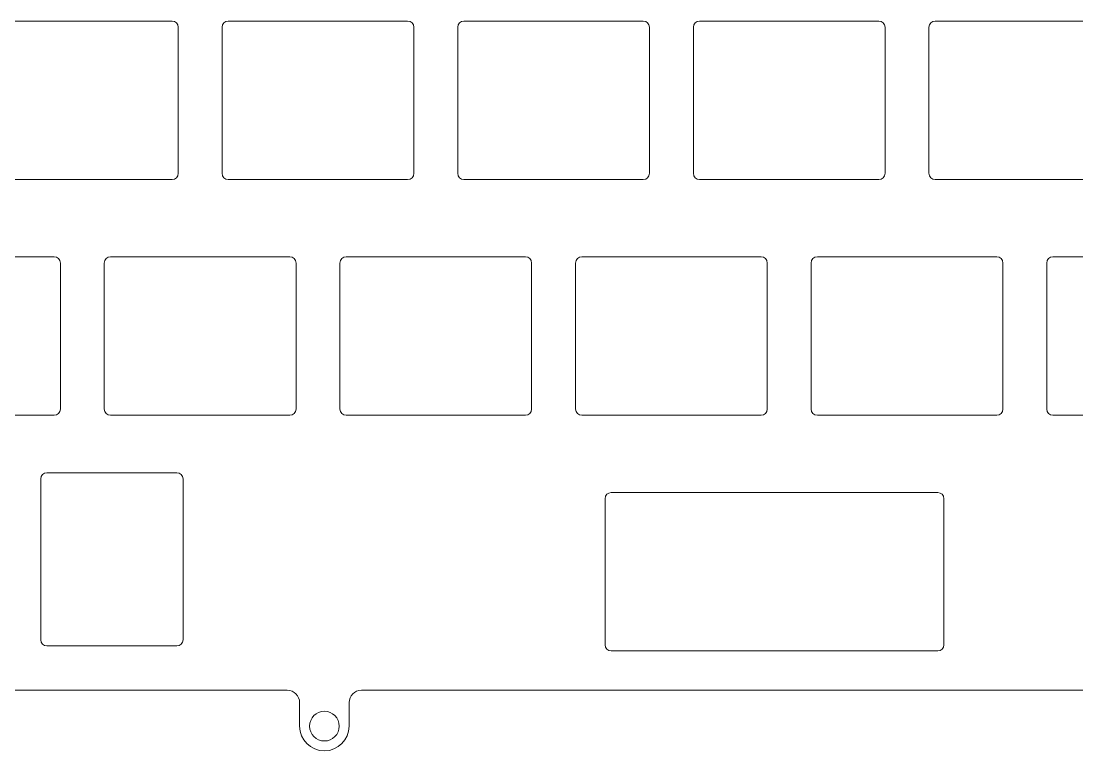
# Model space of a CAD drawing. Extents: x 132 to 481, y -549 to -243.
# Drawn here: x 209.2 to 294.5, y -372.3 to -313.3 of the extents above; entities that cross this region are included whole.
import ezdxf

# ---------------------------------------------------------------- set-up
doc = ezdxf.new("R2010")
doc.units = 0
doc.header["$MEASUREMENT"] = 0
doc.layers.add('Layer 1', color=7, linetype='Continuous')

# ---------------------------------------------------------------- blocks, each defined once
blk = doc.blocks.new('block 9')
at = {"layer": 'Layer 1', "color": 7, "lineweight": 9, "true_color": 0xffffff}
blk.add_lwpolyline([(156.675, -367.423), (230.675, -367.423)], dxfattribs=at)
blk = doc.blocks.new('block 10')
at = {"layer": 'Layer 1', "color": 7, "lineweight": 9, "true_color": 0xffffff}
blk.add_open_spline([(231.675, -368.423), (231.675, -367.87), (231.227, -367.423), (230.675, -367.423)], degree=3, dxfattribs=at)
blk = doc.blocks.new('block 11')
at = {"layer": 'Layer 1', "color": 7, "lineweight": 9, "true_color": 0xffffff}
blk.add_lwpolyline([(231.675, -368.423), (231.675, -370.323)], dxfattribs=at)
blk = doc.blocks.new('block 12')
at = {"layer": 'Layer 1', "color": 7, "lineweight": 9, "true_color": 0xffffff}
blk.add_open_spline([(231.675, -370.323), (231.675, -371.427), (232.57, -372.323), (233.675, -372.323), (234.78, -372.323), (235.675, -371.427), (235.675, -370.323)], degree=3, knots=[0, 0, 0, 0, 1, 1, 1, 2, 2, 2, 2], dxfattribs=at)
blk = doc.blocks.new('block 13')
at = {"layer": 'Layer 1', "color": 7, "lineweight": 9, "true_color": 0xffffff}
blk.add_lwpolyline([(235.675, -370.323), (235.675, -368.423)], dxfattribs=at)
blk = doc.blocks.new('block 14')
at = {"layer": 'Layer 1', "color": 7, "lineweight": 9, "true_color": 0xffffff}
blk.add_open_spline([(236.675, -367.423), (236.123, -367.423), (235.675, -367.87), (235.675, -368.423)], degree=3, dxfattribs=at)
blk = doc.blocks.new('block 15')
at = {"layer": 'Layer 1', "color": 7, "lineweight": 9, "true_color": 0xffffff}
blk.add_lwpolyline([(236.675, -367.423), (377.287, -367.423)], dxfattribs=at)
blk = doc.blocks.new('block 31')
at = {"layer": 'Layer 1', "color": 7, "lineweight": 9, "true_color": 0xffffff}
blk.add_open_spline([(232.475, -370.323), (232.475, -369.66), (233.012, -369.123), (233.675, -369.123), (234.338, -369.123), (234.875, -369.66), (234.875, -370.323), (234.875, -370.985), (234.338, -371.523), (233.675, -371.523), (233.012, -371.523), (232.475, -370.985), (232.475, -370.323)], degree=3, knots=[0, 0, 0, 0, 1, 1, 1, 2, 2, 2, 3, 3, 3, 4, 4, 4, 4], dxfattribs=at)
blk = doc.blocks.new('block 509')
at = {"layer": 'Layer 1', "color": 7, "lineweight": 9, "true_color": 0xffffff}
blk.add_lwpolyline([(206.86, -313.341), (221.36, -313.341)], dxfattribs=at)
blk = doc.blocks.new('block 510')
at = {"layer": 'Layer 1', "color": 7, "lineweight": 9, "true_color": 0xffffff}
blk.add_lwpolyline([(206.86, -326.141), (221.36, -326.141)], dxfattribs=at)
blk = doc.blocks.new('block 512')
at = {"layer": 'Layer 1', "color": 7, "lineweight": 9, "true_color": 0xffffff}
blk.add_lwpolyline([(221.86, -313.841), (221.86, -325.641)], dxfattribs=at)
blk = doc.blocks.new('block 514')
at = {"layer": 'Layer 1', "color": 7, "lineweight": 9, "true_color": 0xffffff}
blk.add_open_spline([(221.86, -313.841), (221.86, -313.565), (221.636, -313.341), (221.36, -313.341)], degree=3, dxfattribs=at)
blk = doc.blocks.new('block 516')
at = {"layer": 'Layer 1', "color": 7, "lineweight": 9, "true_color": 0xffffff}
blk.add_open_spline([(221.36, -326.141), (221.636, -326.141), (221.86, -325.917), (221.86, -325.641)], degree=3, dxfattribs=at)
blk = doc.blocks.new('block 517')
at = {"layer": 'Layer 1', "color": 7, "lineweight": 9, "true_color": 0xffffff}
blk.add_lwpolyline([(225.91, -313.341), (240.41, -313.341)], dxfattribs=at)
blk = doc.blocks.new('block 518')
at = {"layer": 'Layer 1', "color": 7, "lineweight": 9, "true_color": 0xffffff}
blk.add_lwpolyline([(225.91, -326.141), (240.41, -326.141)], dxfattribs=at)
blk = doc.blocks.new('block 519')
at = {"layer": 'Layer 1', "color": 7, "lineweight": 9, "true_color": 0xffffff}
blk.add_lwpolyline([(225.41, -313.841), (225.41, -325.641)], dxfattribs=at)
blk = doc.blocks.new('block 520')
at = {"layer": 'Layer 1', "color": 7, "lineweight": 9, "true_color": 0xffffff}
blk.add_lwpolyline([(240.91, -313.841), (240.91, -325.641)], dxfattribs=at)
blk = doc.blocks.new('block 521')
at = {"layer": 'Layer 1', "color": 7, "lineweight": 9, "true_color": 0xffffff}
blk.add_open_spline([(225.91, -313.341), (225.634, -313.341), (225.41, -313.565), (225.41, -313.841)], degree=3, dxfattribs=at)
blk = doc.blocks.new('block 522')
at = {"layer": 'Layer 1', "color": 7, "lineweight": 9, "true_color": 0xffffff}
blk.add_open_spline([(240.91, -313.841), (240.91, -313.565), (240.686, -313.341), (240.41, -313.341)], degree=3, dxfattribs=at)
blk = doc.blocks.new('block 523')
at = {"layer": 'Layer 1', "color": 7, "lineweight": 9, "true_color": 0xffffff}
blk.add_open_spline([(225.41, -325.641), (225.41, -325.917), (225.634, -326.141), (225.91, -326.141)], degree=3, dxfattribs=at)
blk = doc.blocks.new('block 524')
at = {"layer": 'Layer 1', "color": 7, "lineweight": 9, "true_color": 0xffffff}
blk.add_open_spline([(240.41, -326.141), (240.686, -326.141), (240.91, -325.917), (240.91, -325.641)], degree=3, dxfattribs=at)
blk = doc.blocks.new('block 525')
at = {"layer": 'Layer 1', "color": 7, "lineweight": 9, "true_color": 0xffffff}
blk.add_lwpolyline([(244.96, -313.341), (259.46, -313.341)], dxfattribs=at)
blk = doc.blocks.new('block 526')
at = {"layer": 'Layer 1', "color": 7, "lineweight": 9, "true_color": 0xffffff}
blk.add_lwpolyline([(244.96, -326.141), (259.46, -326.141)], dxfattribs=at)
blk = doc.blocks.new('block 527')
at = {"layer": 'Layer 1', "color": 7, "lineweight": 9, "true_color": 0xffffff}
blk.add_lwpolyline([(244.46, -313.841), (244.46, -325.641)], dxfattribs=at)
blk = doc.blocks.new('block 528')
at = {"layer": 'Layer 1', "color": 7, "lineweight": 9, "true_color": 0xffffff}
blk.add_lwpolyline([(259.96, -313.841), (259.96, -325.641)], dxfattribs=at)
blk = doc.blocks.new('block 529')
at = {"layer": 'Layer 1', "color": 7, "lineweight": 9, "true_color": 0xffffff}
blk.add_open_spline([(244.96, -313.341), (244.684, -313.341), (244.46, -313.565), (244.46, -313.841)], degree=3, dxfattribs=at)
blk = doc.blocks.new('block 530')
at = {"layer": 'Layer 1', "color": 7, "lineweight": 9, "true_color": 0xffffff}
blk.add_open_spline([(259.96, -313.841), (259.96, -313.565), (259.736, -313.341), (259.46, -313.341)], degree=3, dxfattribs=at)
blk = doc.blocks.new('block 531')
at = {"layer": 'Layer 1', "color": 7, "lineweight": 9, "true_color": 0xffffff}
blk.add_open_spline([(244.46, -325.641), (244.46, -325.917), (244.684, -326.141), (244.96, -326.141)], degree=3, dxfattribs=at)
blk = doc.blocks.new('block 532')
at = {"layer": 'Layer 1', "color": 7, "lineweight": 9, "true_color": 0xffffff}
blk.add_open_spline([(259.46, -326.141), (259.736, -326.141), (259.96, -325.917), (259.96, -325.641)], degree=3, dxfattribs=at)
blk = doc.blocks.new('block 533')
at = {"layer": 'Layer 1', "color": 7, "lineweight": 9, "true_color": 0xffffff}
blk.add_lwpolyline([(264.01, -313.341), (278.51, -313.341)], dxfattribs=at)
blk = doc.blocks.new('block 534')
at = {"layer": 'Layer 1', "color": 7, "lineweight": 9, "true_color": 0xffffff}
blk.add_lwpolyline([(264.01, -326.141), (278.51, -326.141)], dxfattribs=at)
blk = doc.blocks.new('block 535')
at = {"layer": 'Layer 1', "color": 7, "lineweight": 9, "true_color": 0xffffff}
blk.add_lwpolyline([(263.51, -313.841), (263.51, -325.641)], dxfattribs=at)
blk = doc.blocks.new('block 536')
at = {"layer": 'Layer 1', "color": 7, "lineweight": 9, "true_color": 0xffffff}
blk.add_lwpolyline([(279.01, -313.841), (279.01, -325.641)], dxfattribs=at)
blk = doc.blocks.new('block 537')
at = {"layer": 'Layer 1', "color": 7, "lineweight": 9, "true_color": 0xffffff}
blk.add_open_spline([(264.01, -313.341), (263.734, -313.341), (263.51, -313.565), (263.51, -313.841)], degree=3, dxfattribs=at)
blk = doc.blocks.new('block 538')
at = {"layer": 'Layer 1', "color": 7, "lineweight": 9, "true_color": 0xffffff}
blk.add_open_spline([(279.01, -313.841), (279.01, -313.565), (278.786, -313.341), (278.51, -313.341)], degree=3, dxfattribs=at)
blk = doc.blocks.new('block 539')
at = {"layer": 'Layer 1', "color": 7, "lineweight": 9, "true_color": 0xffffff}
blk.add_open_spline([(263.51, -325.641), (263.51, -325.917), (263.734, -326.141), (264.01, -326.141)], degree=3, dxfattribs=at)
blk = doc.blocks.new('block 540')
at = {"layer": 'Layer 1', "color": 7, "lineweight": 9, "true_color": 0xffffff}
blk.add_open_spline([(278.51, -326.141), (278.786, -326.141), (279.01, -325.917), (279.01, -325.641)], degree=3, dxfattribs=at)
blk = doc.blocks.new('block 541')
at = {"layer": 'Layer 1', "color": 7, "lineweight": 9, "true_color": 0xffffff}
blk.add_lwpolyline([(283.06, -313.341), (297.56, -313.341)], dxfattribs=at)
blk = doc.blocks.new('block 542')
at = {"layer": 'Layer 1', "color": 7, "lineweight": 9, "true_color": 0xffffff}
blk.add_lwpolyline([(283.06, -326.141), (297.56, -326.141)], dxfattribs=at)
blk = doc.blocks.new('block 543')
at = {"layer": 'Layer 1', "color": 7, "lineweight": 9, "true_color": 0xffffff}
blk.add_lwpolyline([(282.56, -313.841), (282.56, -325.641)], dxfattribs=at)
blk = doc.blocks.new('block 545')
at = {"layer": 'Layer 1', "color": 7, "lineweight": 9, "true_color": 0xffffff}
blk.add_open_spline([(283.06, -313.341), (282.784, -313.341), (282.56, -313.565), (282.56, -313.841)], degree=3, dxfattribs=at)
blk = doc.blocks.new('block 547')
at = {"layer": 'Layer 1', "color": 7, "lineweight": 9, "true_color": 0xffffff}
blk.add_open_spline([(282.56, -325.641), (282.56, -325.917), (282.784, -326.141), (283.06, -326.141)], degree=3, dxfattribs=at)
blk = doc.blocks.new('block 637')
at = {"layer": 'Layer 1', "color": 7, "lineweight": 9, "true_color": 0xffffff}
blk.add_lwpolyline([(197.335, -332.391), (211.835, -332.391)], dxfattribs=at)
blk = doc.blocks.new('block 638')
at = {"layer": 'Layer 1', "color": 7, "lineweight": 9, "true_color": 0xffffff}
blk.add_lwpolyline([(197.335, -345.191), (211.835, -345.191)], dxfattribs=at)
blk = doc.blocks.new('block 640')
at = {"layer": 'Layer 1', "color": 7, "lineweight": 9, "true_color": 0xffffff}
blk.add_lwpolyline([(212.335, -332.891), (212.335, -344.691)], dxfattribs=at)
blk = doc.blocks.new('block 642')
at = {"layer": 'Layer 1', "color": 7, "lineweight": 9, "true_color": 0xffffff}
blk.add_open_spline([(212.335, -332.891), (212.335, -332.615), (212.111, -332.391), (211.835, -332.391)], degree=3, dxfattribs=at)
blk = doc.blocks.new('block 644')
at = {"layer": 'Layer 1', "color": 7, "lineweight": 9, "true_color": 0xffffff}
blk.add_open_spline([(211.835, -345.191), (212.111, -345.191), (212.335, -344.967), (212.335, -344.691)], degree=3, dxfattribs=at)
blk = doc.blocks.new('block 645')
at = {"layer": 'Layer 1', "color": 7, "lineweight": 9, "true_color": 0xffffff}
blk.add_lwpolyline([(216.385, -332.391), (230.885, -332.391)], dxfattribs=at)
blk = doc.blocks.new('block 646')
at = {"layer": 'Layer 1', "color": 7, "lineweight": 9, "true_color": 0xffffff}
blk.add_lwpolyline([(216.385, -345.191), (230.885, -345.191)], dxfattribs=at)
blk = doc.blocks.new('block 647')
at = {"layer": 'Layer 1', "color": 7, "lineweight": 9, "true_color": 0xffffff}
blk.add_lwpolyline([(215.885, -332.891), (215.885, -344.691)], dxfattribs=at)
blk = doc.blocks.new('block 648')
at = {"layer": 'Layer 1', "color": 7, "lineweight": 9, "true_color": 0xffffff}
blk.add_lwpolyline([(231.385, -332.891), (231.385, -344.691)], dxfattribs=at)
blk = doc.blocks.new('block 649')
at = {"layer": 'Layer 1', "color": 7, "lineweight": 9, "true_color": 0xffffff}
blk.add_open_spline([(216.385, -332.391), (216.109, -332.391), (215.885, -332.615), (215.885, -332.891)], degree=3, dxfattribs=at)
blk = doc.blocks.new('block 650')
at = {"layer": 'Layer 1', "color": 7, "lineweight": 9, "true_color": 0xffffff}
blk.add_open_spline([(231.385, -332.891), (231.385, -332.615), (231.161, -332.391), (230.885, -332.391)], degree=3, dxfattribs=at)
blk = doc.blocks.new('block 651')
at = {"layer": 'Layer 1', "color": 7, "lineweight": 9, "true_color": 0xffffff}
blk.add_open_spline([(215.885, -344.691), (215.885, -344.967), (216.109, -345.191), (216.385, -345.191)], degree=3, dxfattribs=at)
blk = doc.blocks.new('block 652')
at = {"layer": 'Layer 1', "color": 7, "lineweight": 9, "true_color": 0xffffff}
blk.add_open_spline([(230.885, -345.191), (231.161, -345.191), (231.385, -344.967), (231.385, -344.691)], degree=3, dxfattribs=at)
blk = doc.blocks.new('block 653')
at = {"layer": 'Layer 1', "color": 7, "lineweight": 9, "true_color": 0xffffff}
blk.add_lwpolyline([(235.435, -332.391), (249.935, -332.391)], dxfattribs=at)
blk = doc.blocks.new('block 654')
at = {"layer": 'Layer 1', "color": 7, "lineweight": 9, "true_color": 0xffffff}
blk.add_lwpolyline([(235.435, -345.191), (249.935, -345.191)], dxfattribs=at)
blk = doc.blocks.new('block 655')
at = {"layer": 'Layer 1', "color": 7, "lineweight": 9, "true_color": 0xffffff}
blk.add_lwpolyline([(234.935, -332.891), (234.935, -344.691)], dxfattribs=at)
blk = doc.blocks.new('block 656')
at = {"layer": 'Layer 1', "color": 7, "lineweight": 9, "true_color": 0xffffff}
blk.add_lwpolyline([(250.435, -332.891), (250.435, -344.691)], dxfattribs=at)
blk = doc.blocks.new('block 657')
at = {"layer": 'Layer 1', "color": 7, "lineweight": 9, "true_color": 0xffffff}
blk.add_open_spline([(235.435, -332.391), (235.159, -332.391), (234.935, -332.615), (234.935, -332.891)], degree=3, dxfattribs=at)
blk = doc.blocks.new('block 658')
at = {"layer": 'Layer 1', "color": 7, "lineweight": 9, "true_color": 0xffffff}
blk.add_open_spline([(250.435, -332.891), (250.435, -332.615), (250.211, -332.391), (249.935, -332.391)], degree=3, dxfattribs=at)
blk = doc.blocks.new('block 659')
at = {"layer": 'Layer 1', "color": 7, "lineweight": 9, "true_color": 0xffffff}
blk.add_open_spline([(234.935, -344.691), (234.935, -344.967), (235.159, -345.191), (235.435, -345.191)], degree=3, dxfattribs=at)
blk = doc.blocks.new('block 660')
at = {"layer": 'Layer 1', "color": 7, "lineweight": 9, "true_color": 0xffffff}
blk.add_open_spline([(249.935, -345.191), (250.211, -345.191), (250.435, -344.967), (250.435, -344.691)], degree=3, dxfattribs=at)
blk = doc.blocks.new('block 661')
at = {"layer": 'Layer 1', "color": 7, "lineweight": 9, "true_color": 0xffffff}
blk.add_lwpolyline([(254.485, -332.391), (268.985, -332.391)], dxfattribs=at)
blk = doc.blocks.new('block 662')
at = {"layer": 'Layer 1', "color": 7, "lineweight": 9, "true_color": 0xffffff}
blk.add_lwpolyline([(254.485, -345.191), (268.985, -345.191)], dxfattribs=at)
blk = doc.blocks.new('block 663')
at = {"layer": 'Layer 1', "color": 7, "lineweight": 9, "true_color": 0xffffff}
blk.add_lwpolyline([(253.985, -332.891), (253.985, -344.691)], dxfattribs=at)
blk = doc.blocks.new('block 664')
at = {"layer": 'Layer 1', "color": 7, "lineweight": 9, "true_color": 0xffffff}
blk.add_lwpolyline([(269.485, -332.891), (269.485, -344.691)], dxfattribs=at)
blk = doc.blocks.new('block 665')
at = {"layer": 'Layer 1', "color": 7, "lineweight": 9, "true_color": 0xffffff}
blk.add_open_spline([(254.485, -332.391), (254.209, -332.391), (253.985, -332.615), (253.985, -332.891)], degree=3, dxfattribs=at)
blk = doc.blocks.new('block 666')
at = {"layer": 'Layer 1', "color": 7, "lineweight": 9, "true_color": 0xffffff}
blk.add_open_spline([(269.485, -332.891), (269.485, -332.615), (269.261, -332.391), (268.985, -332.391)], degree=3, dxfattribs=at)
blk = doc.blocks.new('block 667')
at = {"layer": 'Layer 1', "color": 7, "lineweight": 9, "true_color": 0xffffff}
blk.add_open_spline([(253.985, -344.691), (253.985, -344.967), (254.209, -345.191), (254.485, -345.191)], degree=3, dxfattribs=at)
blk = doc.blocks.new('block 668')
at = {"layer": 'Layer 1', "color": 7, "lineweight": 9, "true_color": 0xffffff}
blk.add_open_spline([(268.985, -345.191), (269.261, -345.191), (269.485, -344.967), (269.485, -344.691)], degree=3, dxfattribs=at)
blk = doc.blocks.new('block 669')
at = {"layer": 'Layer 1', "color": 7, "lineweight": 9, "true_color": 0xffffff}
blk.add_lwpolyline([(273.535, -332.391), (288.035, -332.391)], dxfattribs=at)
blk = doc.blocks.new('block 670')
at = {"layer": 'Layer 1', "color": 7, "lineweight": 9, "true_color": 0xffffff}
blk.add_lwpolyline([(273.535, -345.191), (288.035, -345.191)], dxfattribs=at)
blk = doc.blocks.new('block 671')
at = {"layer": 'Layer 1', "color": 7, "lineweight": 9, "true_color": 0xffffff}
blk.add_lwpolyline([(273.035, -332.891), (273.035, -344.691)], dxfattribs=at)
blk = doc.blocks.new('block 672')
at = {"layer": 'Layer 1', "color": 7, "lineweight": 9, "true_color": 0xffffff}
blk.add_lwpolyline([(288.535, -332.891), (288.535, -344.691)], dxfattribs=at)
blk = doc.blocks.new('block 673')
at = {"layer": 'Layer 1', "color": 7, "lineweight": 9, "true_color": 0xffffff}
blk.add_open_spline([(273.535, -332.391), (273.259, -332.391), (273.035, -332.615), (273.035, -332.891)], degree=3, dxfattribs=at)
blk = doc.blocks.new('block 674')
at = {"layer": 'Layer 1', "color": 7, "lineweight": 9, "true_color": 0xffffff}
blk.add_open_spline([(288.535, -332.891), (288.535, -332.615), (288.311, -332.391), (288.035, -332.391)], degree=3, dxfattribs=at)
blk = doc.blocks.new('block 675')
at = {"layer": 'Layer 1', "color": 7, "lineweight": 9, "true_color": 0xffffff}
blk.add_open_spline([(273.035, -344.691), (273.035, -344.967), (273.259, -345.191), (273.535, -345.191)], degree=3, dxfattribs=at)
blk = doc.blocks.new('block 676')
at = {"layer": 'Layer 1', "color": 7, "lineweight": 9, "true_color": 0xffffff}
blk.add_open_spline([(288.035, -345.191), (288.311, -345.191), (288.535, -344.967), (288.535, -344.691)], degree=3, dxfattribs=at)
blk = doc.blocks.new('block 677')
at = {"layer": 'Layer 1', "color": 7, "lineweight": 9, "true_color": 0xffffff}
blk.add_lwpolyline([(292.585, -332.391), (307.085, -332.391)], dxfattribs=at)
blk = doc.blocks.new('block 678')
at = {"layer": 'Layer 1', "color": 7, "lineweight": 9, "true_color": 0xffffff}
blk.add_lwpolyline([(292.585, -345.191), (307.085, -345.191)], dxfattribs=at)
blk = doc.blocks.new('block 679')
at = {"layer": 'Layer 1', "color": 7, "lineweight": 9, "true_color": 0xffffff}
blk.add_lwpolyline([(292.085, -332.891), (292.085, -344.691)], dxfattribs=at)
blk = doc.blocks.new('block 681')
at = {"layer": 'Layer 1', "color": 7, "lineweight": 9, "true_color": 0xffffff}
blk.add_open_spline([(292.585, -332.391), (292.309, -332.391), (292.085, -332.615), (292.085, -332.891)], degree=3, dxfattribs=at)
blk = doc.blocks.new('block 683')
at = {"layer": 'Layer 1', "color": 7, "lineweight": 9, "true_color": 0xffffff}
blk.add_open_spline([(292.085, -344.691), (292.085, -344.967), (292.309, -345.191), (292.585, -345.191)], degree=3, dxfattribs=at)
blk = doc.blocks.new('block 759')
at = {"layer": 'Layer 1', "color": 7, "lineweight": 9, "true_color": 0xffffff}
blk.add_lwpolyline([(256.366, -351.941), (256.366, -363.741)], dxfattribs=at)
blk = doc.blocks.new('block 760')
at = {"layer": 'Layer 1', "color": 7, "lineweight": 9, "true_color": 0xffffff}
blk.add_open_spline([(256.866, -351.441), (256.59, -351.441), (256.366, -351.665), (256.366, -351.941)], degree=3, dxfattribs=at)
blk = doc.blocks.new('block 761')
at = {"layer": 'Layer 1', "color": 7, "lineweight": 9, "true_color": 0xffffff}
blk.add_open_spline([(256.366, -363.741), (256.366, -364.017), (256.59, -364.241), (256.866, -364.241)], degree=3, dxfattribs=at)
blk = doc.blocks.new('block 770')
at = {"layer": 'Layer 1', "color": 7, "lineweight": 9, "true_color": 0xffffff}
blk.add_lwpolyline([(210.741, -350.341), (210.741, -363.341)], dxfattribs=at)
blk = doc.blocks.new('block 771')
at = {"layer": 'Layer 1', "color": 7, "lineweight": 9, "true_color": 0xffffff}
blk.add_open_spline([(211.241, -349.841), (210.965, -349.841), (210.741, -350.065), (210.741, -350.341)], degree=3, dxfattribs=at)
blk = doc.blocks.new('block 772')
at = {"layer": 'Layer 1', "color": 7, "lineweight": 9, "true_color": 0xffffff}
blk.add_open_spline([(210.741, -363.341), (210.741, -363.617), (210.965, -363.841), (211.241, -363.841)], degree=3, dxfattribs=at)
blk = doc.blocks.new('block 773')
at = {"layer": 'Layer 1', "color": 7, "lineweight": 9, "true_color": 0xffffff}
blk.add_lwpolyline([(283.772, -351.941), (283.772, -363.741)], dxfattribs=at)
blk = doc.blocks.new('block 774')
at = {"layer": 'Layer 1', "color": 7, "lineweight": 9, "true_color": 0xffffff}
blk.add_open_spline([(283.772, -351.941), (283.772, -351.665), (283.549, -351.441), (283.272, -351.441)], degree=3, dxfattribs=at)
blk = doc.blocks.new('block 775')
at = {"layer": 'Layer 1', "color": 7, "lineweight": 9, "true_color": 0xffffff}
blk.add_open_spline([(283.272, -364.241), (283.549, -364.241), (283.772, -364.017), (283.772, -363.741)], degree=3, dxfattribs=at)
blk = doc.blocks.new('block 781')
at = {"layer": 'Layer 1', "color": 7, "lineweight": 9, "true_color": 0xffffff}
blk.add_lwpolyline([(222.247, -350.341), (222.247, -363.341)], dxfattribs=at)
blk = doc.blocks.new('block 782')
at = {"layer": 'Layer 1', "color": 7, "lineweight": 9, "true_color": 0xffffff}
blk.add_open_spline([(222.247, -350.341), (222.247, -350.065), (222.024, -349.841), (221.747, -349.841)], degree=3, dxfattribs=at)
blk = doc.blocks.new('block 783')
at = {"layer": 'Layer 1', "color": 7, "lineweight": 9, "true_color": 0xffffff}
blk.add_open_spline([(221.747, -363.841), (222.024, -363.841), (222.247, -363.617), (222.247, -363.341)], degree=3, dxfattribs=at)

msp = doc.modelspace()

# ---------------------------------------------------------------- linework, layer by layer
at = {"layer": 'Layer 1', "color": 7, "lineweight": 9, "true_color": 0xffffff}
for points in [[(211.241, -349.841), (221.747, -349.841)], [(256.866, -351.441), (283.272, -351.441)], [(221.747, -363.841), (211.241, -363.841)], [(283.272, -364.241), (256.866, -364.241)]]:
    msp.add_lwpolyline(points, dxfattribs=at)

# ---------------------------------------------------------------- block references
at = {"layer": 'Layer 1'}
for name in ['block 509', 'block 514', 'block 512', 'block 521', 'block 519', 'block 517', 'block 522', 'block 520', 'block 529', 'block 527', 'block 525', 'block 530', 'block 528', 'block 537', 'block 535', 'block 533', 'block 538', 'block 536', 'block 545', 'block 543', 'block 541', 'block 516', 'block 523', 'block 524', 'block 531', 'block 532', 'block 539', 'block 540', 'block 547', 'block 510', 'block 518', 'block 526', 'block 534', 'block 542', 'block 637', 'block 642', 'block 640', 'block 649', 'block 647', 'block 645', 'block 650', 'block 648', 'block 657', 'block 655', 'block 653', 'block 658', 'block 656', 'block 665', 'block 663', 'block 661', 'block 666', 'block 664', 'block 673', 'block 671', 'block 669', 'block 674', 'block 672', 'block 681', 'block 679', 'block 677', 'block 644', 'block 651', 'block 652', 'block 659', 'block 660', 'block 667', 'block 668', 'block 675', 'block 676', 'block 683', 'block 638', 'block 646', 'block 654', 'block 662', 'block 670', 'block 678', 'block 771', 'block 782', 'block 770', 'block 781', 'block 760', 'block 774', 'block 759', 'block 773', 'block 772', 'block 783', 'block 761', 'block 775', 'block 9', 'block 10', 'block 14', 'block 15', 'block 11', 'block 13', 'block 31', 'block 12']:
    msp.add_blockref(name, (0, 0), dxfattribs=at)

doc.saveas('drawing.dxf')
